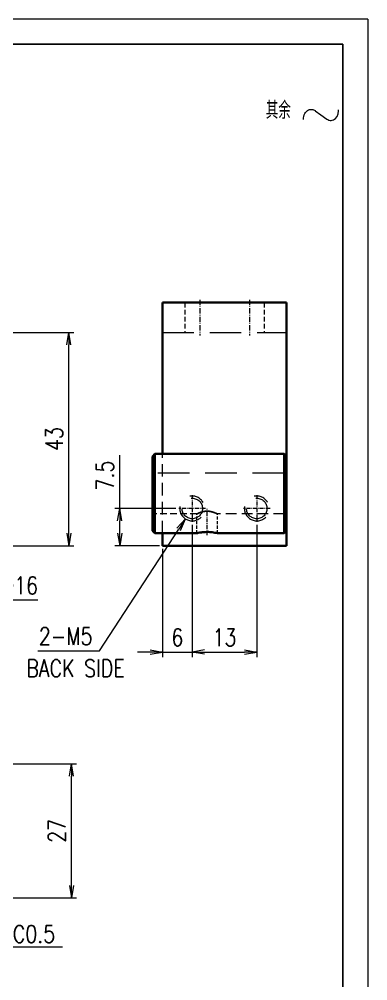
# Model space of a CAD drawing. Header units: millimetres. Extents: x 1333 to 66321, y -42879 to -5704.
# Drawn here: x 65542.3 to 65612.5, y -35473.6 to -35279.7 of the extents above; entities that cross this region are included whole.
import ezdxf

# ---------------------------------------------------------------- set-up
doc = ezdxf.new("R2010")
doc.units = ezdxf.units.MM
doc.header["$LTSCALE"] = 0.5
for name, pattern in [('AM_ISO02W050x2', [3.75, 3, -0.75]), ('AM_ISO08W050x2', [9, 6, -0.75, 1.5, -0.75]), ('DASHDOT', [18.5, 12, -3, 0.5, -3]), ('DASHED', [19.05, 12.7, -6.35]), ('DOT2', [0.125, 0, -0.125])]:
    doc.linetypes.add(name, pattern=pattern)
for name, color, linetype, lineweight in [('中心线', 2, 'AM_ISO08W050x2', 18), ('图框', 7, 'Continuous', 18), ('标注线', 3, 'Continuous', 18), ('粗实线', 7, 'Continuous', 35), ('虚线', 1, 'AM_ISO02W050x2', 18)]:
    doc.layers.add(name, color=color, linetype=linetype, lineweight=lineweight)
doc.layers.add('图\\M+19E79\\M+195B6\\M+18E9A', color=7, linetype='Continuous')
doc.layers.add('打印-禁用', color=7, linetype='Continuous', lineweight=15, plot=False)
doc.styles.add('DIM', font='romans.shx', dxfattribs={"width": 0.8, "bigfont": 'bigfont.shx'})
doc.styles.add('机械长仿宋', font='gbenor.shx', dxfattribs={"height": 1, "bigfont": 'gbcbig.shx'})
doc.dimstyles.new('XR 1-1', dxfattribs={"dimtxt": 3.5, "dimasz": 2.5, "dimexe": 1, "dimexo": 0.625, "dimgap": 1.2, "dimtad": 1, "dimtoh": 1, "dimdsep": 46, "dimtxsty": 'DIM', "dimblk": 'OPEN', "dimcen": 0, "dimclrd": 8, "dimclre": 8, "dimclrt": 2, "dimazin": 2, "dimtfac": 0.5, "dimtmove": 0, "dimatfit": 3, "dimldrblk": 'OPEN', "dimfxl": 0, "dimtolj": 2, "dimlwd": 18, "dimlwe": 18, "dimarcsym": 0})
doc.dimstyles.new('XR 1-1$0', dxfattribs={"dimtxt": 3.5, "dimasz": 2.5, "dimexe": 1, "dimexo": 0.625, "dimgap": 1.2, "dimtad": 1, "dimzin": 9, "dimdsep": 46, "dimtxsty": 'DIM', "dimblk": 'OPEN', "dimcen": 0, "dimclrd": 8, "dimclre": 8, "dimclrt": 2, "dimazin": 2, "dimtfac": 0.5, "dimtmove": 0, "dimatfit": 3, "dimldrblk": 'OPEN', "dimfxl": 0, "dimtolj": 2, "dimlwd": 18, "dimlwe": 18, "dimarcsym": 0})
doc.dimstyles.new('XR 1-1$3', dxfattribs={"dimtxt": 3.5, "dimasz": 2.5, "dimexe": 1, "dimexo": 0.625, "dimgap": 1.2, "dimtad": 1, "dimtoh": 1, "dimdsep": 46, "dimtxsty": 'DIM', "dimblk": 'OPEN', "dimcen": 0, "dimclrd": 8, "dimclre": 8, "dimclrt": 2, "dimazin": 2, "dimtfac": 0.5, "dimtofl": 0, "dimtmove": 0, "dimatfit": 3, "dimldrblk": 'OPEN', "dimfxl": 0, "dimtolj": 2, "dimlwd": 18, "dimlwe": 18, "dimarcsym": 0})

# ---------------------------------------------------------------- blocks, each defined once
blk = doc.blocks.new('GZDEH零件A4图框V01版')
at = {"layer": '图\\M+19E79\\M+195B6\\M+18E9A', "linetype": 'Continuous'}
for p, q in [((205, 292), (25, 292)), ((205, 13.5), (205, 292))]:
    blk.add_line(p, q, dxfattribs=at)
at = {"layer": '打印-禁用', "linetype": 'Continuous'}
for q in [(0, 297), (210, 0)]:
    blk.add_line((210, 297), q, dxfattribs=at)
blk = doc.blocks.new('DEH A4')
at = {"layer": '图框'}
blk.add_blockref('GZDEH零件A4图框V01版', (0, 0), dxfattribs=at)
blk = doc.blocks.new('其余不去材料')
at = {"layer": '标注线', "color": 2, "lineweight": 13}
for points in [[(0, 0.17), (0.01, 0.48), (0.07, 0.79), (0.16, 1.09), (0.28, 1.36), (0.44, 1.6), (0.62, 1.8), (0.82, 1.97), (1.04, 2.09), (1.26, 2.17), (1.49, 2.21), (1.72, 2.21), (1.94, 2.17), (2.37, 1.97), (2.41, 1.95)], [(2.41, 1.95), (3.55, 1.11), (4.7, 0.27)], [(4.7, 0.27), (4.91, 0.14), (5.14, 0.05), (5.37, 0), (5.6, 0), (5.82, 0.04), (6.04, 0.11), (6.45, 0.38), (6.79, 0.8), (7.02, 1.34), (7.11, 1.95), (7.11, 2.09)]]:
    blk.add_lwpolyline(points, dxfattribs=at)
at = {"layer": '标注线', "color": 7, "linetype": 'DOT2', "style": '机械长仿宋'}
blk.add_text('其余', height=3.5, dxfattribs=at).set_placement((-7.56, 0.3))
blk = doc.blocks.new('_Open')
at = {"color": 0, "linetype": 'ByBlock', "lineweight": -2}
for p, q in [((-1, 0.167), (0, 0)), ((-1, -0.167), (0, 0)), ((0, 0), (-1, 0))]:
    blk.add_line(p, q, dxfattribs=at)
blk = doc.blocks.new('*D437')
at = {"layer": 'Defpoints', "color": 0, "transparency": 16777216}
for p in [(65501.74, -35342.88), (65552.34, -35342.88), (65509.74, -35385.88)]:
    blk.add_point(p, dxfattribs=at)
at = {"layer": '标注线', "color": 8, "lineweight": 18, "transparency": 16777216}
for p, q in [((65502.37, -35342.88), (65553.34, -35342.88)), ((65552.34, -35383.38), (65552.34, -35345.38)), ((65510.37, -35385.88), (65553.34, -35385.88))]:
    blk.add_line(p, q, dxfattribs=at)
at = {"layer": '标注线', "color": 8, "lineweight": 18, "transparency": 16777216, "xscale": 2.5, "yscale": 2.5, "zscale": 2.5}
for p, rotation in [((65552.34, -35342.88), 90), ((65552.34, -35385.88), 270)]:
    blk.add_blockref('_Open', p, dxfattribs=dict(at, rotation=rotation))
at = {"layer": '标注线', "color": 2, "transparency": 16777216, "insert": (65549.39, -35364.38), "char_height": 3.5, "attachment_point": 5, "rotation": 90, "style": 'DIM'}
blk.add_mtext('\\A2;43', dxfattribs=at)
blk = doc.blocks.new('*D442')
at = {"layer": 'Defpoints', "color": 0, "transparency": 16777216}
for p in [(65512.28, -35369.54), (65523.2, -35381.23)]:
    blk.add_point(p, dxfattribs=at)
at = {"layer": '标注线', "color": 8, "lineweight": 18, "transparency": 16777216}
for p, q in [((65537.79, -35396.86), (65524.91, -35383.06)), ((65546.06, -35396.86), (65537.79, -35396.86))]:
    blk.add_line(p, q, dxfattribs=at)
at = {"layer": '标注线', "color": 8, "lineweight": 18, "transparency": 16777216, "xscale": 2.5, "yscale": 2.5, "zscale": 2.5, "rotation": 133.0325691094538}
blk.add_blockref('_Open', (65523.2, -35381.23), dxfattribs=at)
at = {"layer": '标注线', "color": 2, "transparency": 16777216, "insert": (65542.52, -35393.91), "char_height": 3.5, "attachment_point": 5, "style": 'DIM'}
blk.add_mtext('\\A2;∅16', dxfattribs=at)
blk = doc.blocks.new('*D451')
at = {"layer": 'Defpoints', "color": 0, "transparency": 16777216}
for p in [(65577.18, -35381.07), (65571.18, -35385.88), (65577.18, -35407.33)]:
    blk.add_point(p, dxfattribs=at)
at = {"layer": '标注线', "color": 8, "lineweight": 18, "transparency": 16777216}
for p, q in [((65577.18, -35381.69), (65577.18, -35408.33)), ((65571.18, -35386.5), (65571.18, -35408.33)), ((65568.68, -35407.33), (65566.18, -35407.33)), ((65571.18, -35407.33), (65577.18, -35407.33)), ((65579.68, -35407.33), (65582.18, -35407.33))]:
    blk.add_line(p, q, dxfattribs=at)
at = {"layer": '标注线', "color": 8, "lineweight": 18, "transparency": 16777216, "xscale": 2.5, "yscale": 2.5, "zscale": 2.5}
blk.add_blockref('_Open', (65571.18, -35407.33), dxfattribs=at)
at = {"layer": '标注线', "color": 8, "lineweight": 18, "transparency": 16777216, "xscale": 2.5, "yscale": 2.5, "zscale": 2.5, "rotation": 180}
blk.add_blockref('_Open', (65577.18, -35407.33), dxfattribs=at)
at = {"layer": '标注线', "color": 2, "transparency": 16777216, "insert": (65574.18, -35404.38), "char_height": 3.5, "attachment_point": 5, "style": 'DIM'}
blk.add_mtext('\\A2;6', dxfattribs=at)
blk = doc.blocks.new('*D452')
at = {"layer": 'Defpoints', "color": 0, "transparency": 16777216}
for p in [(65577.18, -35381.07), (65590.18, -35381.07), (65590.18, -35407.33)]:
    blk.add_point(p, dxfattribs=at)
at = {"layer": '标注线', "color": 8, "lineweight": 18, "transparency": 16777216}
for p, q in [((65577.18, -35381.69), (65577.18, -35408.33)), ((65590.18, -35381.69), (65590.18, -35408.33)), ((65579.68, -35407.33), (65587.68, -35407.33))]:
    blk.add_line(p, q, dxfattribs=at)
at = {"layer": '标注线', "color": 8, "lineweight": 18, "transparency": 16777216, "xscale": 2.5, "yscale": 2.5, "zscale": 2.5, "rotation": 180}
blk.add_blockref('_Open', (65577.18, -35407.33), dxfattribs=at)
at = {"layer": '标注线', "color": 8, "lineweight": 18, "transparency": 16777216, "xscale": 2.5, "yscale": 2.5, "zscale": 2.5}
blk.add_blockref('_Open', (65590.18, -35407.33), dxfattribs=at)
at = {"layer": '标注线', "color": 2, "transparency": 16777216, "insert": (65583.68, -35404.38), "char_height": 3.5, "attachment_point": 5, "style": 'DIM'}
blk.add_mtext('\\A2;13', dxfattribs=at)
blk = doc.blocks.new('*D453')
at = {"layer": 'Defpoints', "color": 0, "transparency": 16777216}
for p in [(65562.57, -35378.38), (65574.49, -35378.38), (65571.18, -35385.88)]:
    blk.add_point(p, dxfattribs=at)
at = {"layer": '标注线', "color": 8, "lineweight": 18, "transparency": 16777216}
for p, q in [((65562.57, -35378.38), (65562.57, -35367.61)), ((65573.87, -35378.38), (65561.57, -35378.38)), ((65562.57, -35383.38), (65562.57, -35380.88)), ((65570.56, -35385.88), (65561.57, -35385.88))]:
    blk.add_line(p, q, dxfattribs=at)
at = {"layer": '标注线', "color": 8, "lineweight": 18, "transparency": 16777216, "xscale": 2.5, "yscale": 2.5, "zscale": 2.5}
for p, rotation in [((65562.57, -35378.38), 90), ((65562.57, -35385.88), 270)]:
    blk.add_blockref('_Open', p, dxfattribs=dict(at, rotation=rotation))
at = {"layer": '标注线', "color": 2, "transparency": 16777216, "insert": (65559.62, -35371.75), "char_height": 3.5, "attachment_point": 5, "rotation": 90, "style": 'DIM'}
blk.add_mtext('\\A2;7.5', dxfattribs=at)
blk = doc.blocks.new('*D454')
at = {"layer": 'Defpoints', "color": 0, "transparency": 16777216}
for p in [(65524.78, -35429.88), (65552.86, -35429.88), (65525.24, -35456.88)]:
    blk.add_point(p, dxfattribs=at)
at = {"layer": '标注线', "color": 8, "lineweight": 18, "transparency": 16777216}
for p, q in [((65525.41, -35429.88), (65553.86, -35429.88)), ((65552.86, -35454.38), (65552.86, -35432.38)), ((65525.87, -35456.88), (65553.86, -35456.88))]:
    blk.add_line(p, q, dxfattribs=at)
at = {"layer": '标注线', "color": 8, "lineweight": 18, "transparency": 16777216, "xscale": 2.5, "yscale": 2.5, "zscale": 2.5}
for p, rotation in [((65552.86, -35429.88), 90), ((65552.86, -35456.88), 270)]:
    blk.add_blockref('_Open', p, dxfattribs=dict(at, rotation=rotation))
at = {"layer": '标注线', "color": 2, "transparency": 16777216, "insert": (65549.91, -35443.38), "char_height": 3.5, "attachment_point": 5, "rotation": 90, "style": 'DIM'}
blk.add_mtext('\\A2;27', dxfattribs=at)
blk = doc.blocks.new('*D458')
at = {"layer": 'Defpoints', "color": 0, "transparency": 16777216}
for p in [(65578.55, -35376.28), (65575.82, -35380.47)]:
    blk.add_point(p, dxfattribs=at)
at = {"layer": '标注线', "color": 8, "lineweight": 18, "transparency": 16777216}
for p, q in [((65558.5, -35407.08), (65574.45, -35382.57)), ((65546.1, -35407.08), (65558.5, -35407.08))]:
    blk.add_line(p, q, dxfattribs=at)
at = {"layer": '标注线', "color": 8, "lineweight": 18, "transparency": 16777216, "xscale": 2.5, "yscale": 2.5, "zscale": 2.5, "rotation": 56.93880291693856}
blk.add_blockref('_Open', (65575.82, -35380.47), dxfattribs=at)
at = {"layer": '标注线', "color": 2, "transparency": 16777216, "insert": (65551.7, -35404.13), "char_height": 3.5, "attachment_point": 5, "style": 'DIM'}
blk.add_mtext('\\A2;{\\Fromans,bigfont|c134;2-M5}', dxfattribs=at)

msp = doc.modelspace()

# ---------------------------------------------------------------- linework, layer by layer
at = {"layer": '中心线', "linetype": 'DASHDOT', "ltscale": 0.180016}
for p, q in [((65578.681, -35336.279), (65578.681, -35343.48)), ((65588.681, -35336.279), (65588.681, -35343.48))]:
    msp.add_line(p, q, dxfattribs=at)
at = {"layer": '中心线', "linetype": 'DASHDOT', "ltscale": 0.134355}
for p, q in [((65577.181, -35375.692), (65577.181, -35381.066)), ((65590.181, -35375.692), (65590.181, -35381.066)), ((65579.868, -35378.379), (65574.494, -35378.379)), ((65592.868, -35378.379), (65587.494, -35378.379))]:
    msp.add_line(p, q, dxfattribs=at)
at = {"layer": '中心线', "linetype": 'DASHDOT', "ltscale": 0.133122}
msp.add_line((65580.181, -35383.767), (65580.181, -35378.442), dxfattribs=at)
at = {"layer": '粗实线'}
for p, q in [((65571.181, -35336.879), (65596.181, -35336.879)), ((65571.181, -35367.384), (65571.181, -35344.879)), ((65596.181, -35367.883), (65596.181, -35344.879)), ((65569.682, -35367.384), (65595.682, -35367.383)), ((65596.181, -35385.879), (65571.181, -35385.879))]:
    msp.add_line(p, q, dxfattribs=at)
at = {"layer": '粗实线', "ltscale": 0.2}
for p, q in [((65571.181, -35344.879), (65571.181, -35336.879)), ((65596.181, -35344.879), (65596.181, -35336.879))]:
    msp.add_line(p, q, dxfattribs=at)
at = {"layer": '粗实线', "ltscale": 0.017677}
msp.add_line((65569.182, -35367.883), (65569.682, -35367.384), dxfattribs=at)
at = {"layer": '粗实线', "ltscale": 0.022953}
for p, q in [((65569.182, -35367.884), (65569.182, -35368.802)), ((65596.182, -35368.802), (65596.182, -35367.883))]:
    msp.add_line(p, q, dxfattribs=at)
at = {"layer": '粗实线', "ltscale": 0.024483}
for p, q in [((65569.682, -35367.383), (65569.682, -35368.363)), ((65595.682, -35368.363), (65595.682, -35367.383))]:
    msp.add_line(p, q, dxfattribs=at)
at = {"layer": '粗实线', "ltscale": 0.271402}
msp.add_line((65569.682, -35379.219), (65569.682, -35368.363), dxfattribs=at)
at = {"layer": '粗实线', "ltscale": 0.017678}
for p, q in [((65596.182, -35367.883), (65595.682, -35367.383)), ((65569.182, -35382.883), (65569.682, -35383.383)), ((65596.182, -35382.883), (65595.682, -35383.383))]:
    msp.add_line(p, q, dxfattribs=at)
at = {"layer": '粗实线', "ltscale": 0.375517}
msp.add_line((65595.682, -35383.383), (65595.682, -35368.363), dxfattribs=at)
at = {"layer": '粗实线', "ltscale": 0.254439}
msp.add_line((65569.182, -35368.802), (65569.182, -35378.979), dxfattribs=at)
at = {"layer": '粗实线', "ltscale": 0.352047}
msp.add_line((65596.182, -35382.883), (65596.182, -35368.802), dxfattribs=at)
at = {"layer": '粗实线', "ltscale": 0.097609}
msp.add_line((65569.182, -35378.979), (65569.182, -35382.884), dxfattribs=at)
at = {"layer": '粗实线', "ltscale": 0.104115}
msp.add_line((65569.682, -35379.219), (65569.682, -35383.383), dxfattribs=at)
at = {"layer": '粗实线', "ltscale": 0.210819}
msp.add_line((65569.682, -35383.383), (65578.114, -35383.383), dxfattribs=at)
at = {"layer": '粗实线', "ltscale": 0.062394}
msp.add_line((65571.181, -35385.879), (65571.181, -35383.383), dxfattribs=at)
at = {"layer": '粗实线', "ltscale": 0.00144}
msp.add_line((65579.248, -35383.168), (65579.19, -35383.175), dxfattribs=at)
at = {"layer": '粗实线', "ltscale": 0.005351}
msp.add_line((65581.995, -35383.322), (65581.786, -35383.277), dxfattribs=at)
at = {"layer": '粗实线', "ltscale": 0.000386104}
msp.add_line((65582.01, -35383.325), (65581.995, -35383.322), dxfattribs=at)
at = {"layer": '粗实线', "ltscale": 0.335835}
msp.add_line((65582.248, -35383.383), (65595.682, -35383.383), dxfattribs=at)
at = {"layer": '粗实线', "ltscale": 0.074894}
msp.add_line((65596.181, -35385.879), (65596.181, -35382.883), dxfattribs=at)
at = {"layer": '粗实线'}
for centre, radius, start, end in [((65580.409, -35392.254), 9.162, 102.87849, 104.50264), ((65580.182, -35391.033), 7.921, 82.81399, 103.23817), ((65580.242, -35391.437), 8.329, 97.25102, 100.4442), ((65580.175, -35390.99), 7.879, 82.87746, 89.48716), ((65580.063, -35391.773), 8.669, 75.40087, 82.64931)]:
    msp.add_arc(centre, radius, start, end, dxfattribs=at)
at = {"layer": '虚线', "linetype": 'DASHED', "ltscale": 0.15}
for p, q in [((65575.681, -35336.879), (65575.681, -35342.879)), ((65575.681, -35336.879), (65575.681, -35342.879)), ((65591.681, -35336.879), (65591.681, -35342.879)), ((65591.681, -35336.879), (65591.681, -35342.879))]:
    msp.add_line(p, q, dxfattribs=at)
at = {"layer": '虚线', "linetype": 'DASHED'}
for p, q in [((65571.181, -35342.879), (65596.181, -35342.879)), ((65595.682, -35371.283), (65569.682, -35371.283))]:
    msp.add_line(p, q, dxfattribs=at)
at = {"layer": '虚线', "linetype": 'DASHED', "ltscale": 0.104115}
msp.add_line((65569.682, -35371.548), (65569.682, -35367.383), dxfattribs=at)
at = {"layer": '虚线', "linetype": 'DASHED', "ltscale": 0.399999}
msp.add_line((65571.181, -35383.383), (65571.181, -35367.384), dxfattribs=at)
at = {"layer": '虚线', "linetype": 'DASHED', "ltscale": 0.375517}
msp.add_line((65595.682, -35382.404), (65595.682, -35367.383), dxfattribs=at)
at = {"layer": '虚线', "linetype": 'DASHED', "ltscale": 0.01768}
for p, q in [((65569.682, -35371.283), (65569.182, -35370.783)), ((65569.682, -35379.483), (65569.182, -35379.984))]:
    msp.add_line(p, q, dxfattribs=at)
at = {"layer": '虚线', "linetype": 'DASHED', "ltscale": 0.053359}
for p, q in [((65569.682, -35371.283), (65569.682, -35373.418)), ((65569.682, -35377.349), (65569.682, -35379.483))]:
    msp.add_line(p, q, dxfattribs=at)
at = {"layer": '虚线', "linetype": 'DASHED', "ltscale": 0.271402}
msp.add_line((65569.682, -35382.404), (65569.682, -35371.548), dxfattribs=at)
at = {"layer": '虚线', "linetype": 'DASHED', "ltscale": 0.139093}
for p, q in [((65569.682, -35371.785), (65569.682, -35377.349)), ((65569.682, -35378.982), (65569.682, -35373.418))]:
    msp.add_line(p, q, dxfattribs=at)
at = {"layer": '虚线', "linetype": 'DASHED', "ltscale": 0.017678}
for p, q in [((65595.682, -35371.283), (65596.182, -35370.783)), ((65595.682, -35379.483), (65596.182, -35379.983))]:
    msp.add_line(p, q, dxfattribs=at)
at = {"layer": '虚线', "linetype": 'DASHED', "ltscale": 0.151641}
for p, q in [((65595.682, -35377.349), (65595.682, -35371.283)), ((65595.682, -35379.483), (65595.682, -35373.418))]:
    msp.add_line(p, q, dxfattribs=at)
at = {"layer": '虚线', "linetype": 'DASHED', "ltscale": 0.210816}
msp.add_line((65578.114, -35379.483), (65569.682, -35379.483), dxfattribs=at)
at = {"layer": '虚线', "linetype": 'DASHED', "ltscale": 0.097502}
for p, q in [((65578.114, -35383.384), (65578.114, -35379.483)), ((65582.248, -35383.384), (65582.248, -35379.483))]:
    msp.add_line(p, q, dxfattribs=at)
at = {"layer": '虚线', "linetype": 'DASHED', "ltscale": 0.335835}
msp.add_line((65595.682, -35379.483), (65582.248, -35379.483), dxfattribs=at)
at = {"layer": '虚线', "linetype": 'DASHED', "ltscale": 0.024483}
for p, q in [((65569.682, -35383.383), (65569.682, -35382.404)), ((65595.682, -35383.383), (65595.682, -35382.404))]:
    msp.add_line(p, q, dxfattribs=at)
at = {"layer": '虚线', "linetype": 'DASHED', "ltscale": 0.006124}
msp.add_line((65582.248, -35383.383), (65582.01, -35383.325), dxfattribs=at)
at = {"layer": '虚线', "linetype": 'DASHED'}
for centre in [(65577.181, -35378.379), (65590.181, -35378.379)]:
    msp.add_circle(centre, 2.067, dxfattribs=at)
for centre, radius, start, end in [((65577.181, -35378.379), 2.5, 170.8448, 101.51912), ((65590.181, -35378.379), 2.5, 170.8448, 101.51912), ((65580.307, -35391.781), 8.679, 100.45408, 103.22263), ((65580.182, -35390.906), 7.794, 89.53452, 96.88768), ((65580.121, -35391.437), 8.328, 78.4651, 82.88723)]:
    msp.add_arc(centre, radius, start, end, dxfattribs=at)
for points, knots in [([(65579.19, -35379.06), (65578.973, -35379.119), (65578.771, -35379.188), (65578.588, -35379.262), (65578.324, -35379.379), (65578.167, -35379.457), (65578.124, -35379.478), (65578.092, -35379.495), (65578.156, -35379.463), (65578.209, -35379.436), (65578.281, -35379.401), (65578.367, -35379.362)], [0, 0, 0, 0, 0, 0, 2.1347881, 2.1347881, 2.1347881, 3.5911145, 3.5911145, 3.5911145, 4.9894211, 4.9894211, 4.9894211, 4.9894211, 4.9894211, 4.9894211]), ([(65578.367, -35379.362), (65578.497, -35379.303), (65578.66, -35379.233), (65578.846, -35379.161), (65579.271, -35379.023), (65579.758, -35378.936), (65580.019, -35378.913), (65580.419, -35378.919), (65580.804, -35378.975), (65580.931, -35379), (65581.054, -35379.028), (65581.172, -35379.06)], [0, 0, 0, 0, 0, 0, 2.0873692, 2.0873692, 2.0873692, 4.3638302, 4.3638302, 4.3638302, 5.5235154, 5.5235154, 5.5235154, 5.5235154, 5.5235154, 5.5235154]), ([(65581.995, -35379.362), (65581.866, -35379.303), (65581.703, -35379.233), (65581.517, -35379.161), (65581.092, -35379.023), (65580.605, -35378.936), (65580.344, -35378.913), (65579.943, -35378.919), (65579.559, -35378.975), (65579.432, -35379), (65579.309, -35379.028), (65579.19, -35379.06)], [0, 0, 0, 0, 0, 0, 2.0884333, 2.0884333, 2.0884333, 4.3646819, 4.3646819, 4.3646819, 5.5244343, 5.5244343, 5.5244343, 5.5244343, 5.5244343, 5.5244343]), ([(65581.172, -35379.06), (65581.39, -35379.119), (65581.592, -35379.188), (65581.775, -35379.262), (65582.039, -35379.379), (65582.196, -35379.457), (65582.238, -35379.478), (65582.271, -35379.495), (65582.207, -35379.463), (65582.153, -35379.436), (65582.082, -35379.401), (65581.995, -35379.362)], [0, 0, 0, 0, 0, 0, 2.1347801, 2.1347801, 2.1347801, 3.5911092, 3.5911092, 3.5911092, 4.9894096, 4.9894096, 4.9894096, 4.9894096, 4.9894096, 4.9894096])]:
    msp.add_open_spline(points, degree=5, knots=knots, dxfattribs=at)

# ---------------------------------------------------------------- block references
at = {"layer": '图框'}
msp.add_blockref('DEH A4', (65402.525, -35576.727), dxfattribs=at)
at = {"layer": '标注线'}
msp.add_blockref('其余不去材料', (65599.557, -35300.115), dxfattribs=at)

# ---------------------------------------------------------------- texts
at = {"layer": '标注线', "color": 2, "insert": (65543.777, -35408.854), "char_height": 3.5, "width": 74.53631, "attachment_point": 1, "style": 'DIM'}
msp.add_mtext('BACK SIDE', dxfattribs=at)
at = {"layer": '标注线', "insert": (65535.538, -35462.435), "char_height": 3.5, "width": 6.37054, "attachment_point": 1, "style": 'DIM'}
msp.add_mtext('{\\Fromans,bigfont|c134;\\C2;4-\\Fromans,bigfont|c128;C0.5}', dxfattribs=at)

# ---------------------------------------------------------------- dimensions: what is measured, and where the dimension line sits
at = {"layer": '标注线'}
for base, p1, p2, picture, middle in [((65552.337, -35342.879), (65509.743, -35385.879), (65501.743, -35342.879), '*D437', (65549.387, -35364.379)), ((65562.568, -35378.379), (65571.181, -35385.879), (65574.494, -35378.379), '*D453', (65559.618, -35371.746)), ((65552.855, -35429.875), (65525.243, -35456.875), (65524.784, -35429.875), '*D454', (65549.905, -35443.375))]:
    dim = msp.add_linear_dim(base=base, p1=p1, p2=p2, angle=90, dimstyle='XR 1-1$0', dxfattribs=at)
    dim.commit()
    dim.dimension.update_dxf_attribs({"geometry": picture, "text_midpoint": middle})
dim = msp.add_diameter_dim_2p(p1=(65512.284, -35369.536), p2=(65523.203, -35381.231), dimstyle='XR 1-1$3', dxfattribs=at)
dim.commit()
dim.dimension.update_dxf_attribs({"geometry": '*D442', "text_midpoint": (65542.522, -35396.855), "dimtype": 163})
dim = msp.add_diameter_dim_2p(p1=(65578.545, -35376.284), p2=(65575.818, -35380.474), text='{\\Fromans,bigfont|c134;2-M5}', dimstyle='XR 1-1$3', dxfattribs=at)
dim.commit()
dim.dimension.update_dxf_attribs({"geometry": '*D458', "text_midpoint": (65551.701, -35407.077), "dimtype": 163})
for base, p1, p2, picture, middle in [((65577.181, -35407.332), (65571.181, -35385.879), (65577.181, -35381.066), '*D451', (65574.181, -35404.382)), ((65590.181, -35407.332), (65577.181, -35381.066), (65590.181, -35381.066), '*D452', (65583.681, -35404.382))]:
    dim = msp.add_linear_dim(base=base, p1=p1, p2=p2, dimstyle='XR 1-1$0', dxfattribs=at)
    dim.commit()
    dim.dimension.update_dxf_attribs({"geometry": picture, "text_midpoint": middle})

# ---------------------------------------------------------------- leaders
msp.add_leader([(65525.493, -35456.625), (65534.9, -35466.747), (65551.026, -35466.747)], dimstyle='XR 1-1', override={"dimtoh": 0, "dimzin": 9, "dimtxsty": 'DIM'}, dxfattribs=at)

doc.saveas('drawing.dxf')
